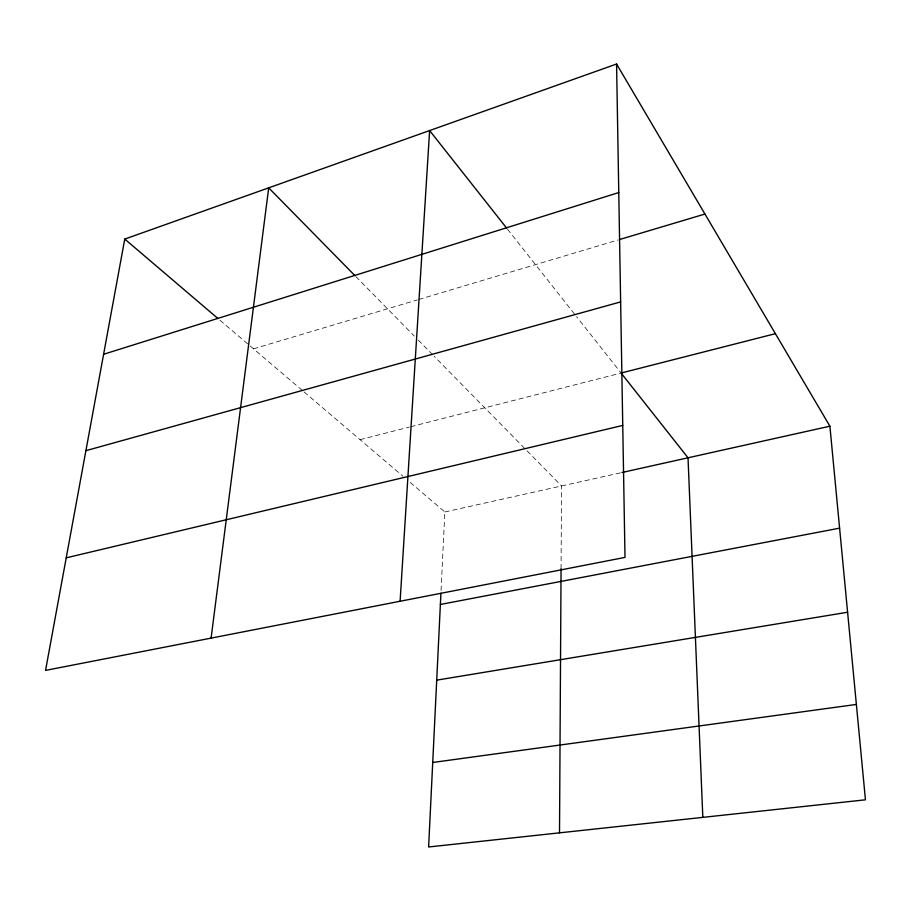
<?xml version="1.0" encoding="UTF-8"?>
<svg xmlns="http://www.w3.org/2000/svg" width="911" height="911" viewBox="0 0 911 911"><rect width="100%" height="100%" fill="white"/><g stroke="black" fill="none" stroke-linecap="round" stroke-linejoin="round"><path stroke-width="0.68" stroke-dasharray="4.55 3.42" d="M561.062 568.783L561.552 485.962L434.171 356.292M441.061 590.453L444.864 511.959L409.426 481.748M253.497 348.833L417.386 299.89M418.753 299.491L618.182 239.946M360.027 439.637L409.381 427.054M410.747 426.701L621.097 373.043L576.549 316.629M444.864 511.959L620.664 472.798M219.961 320.239L249.17 345.144M250.252 346.066L302.999 391.024M304.069 391.946L402.981 476.259M355.837 276.557L414.323 336.091M418.297 340.133L433.18 355.279M507.495 229.173L575.672 315.525"/><path stroke-width="1.37" d="M559.513 832.848L561.062 568.783M440.924 593.255L428.625 846.979L865.45 799.812L829.898 426.2L616.576 64.021L124.761 239.081L45.55 670.394L625.003 557.407L616.576 64.021M400.1 601.26L429.628 130.569L506.618 228.069M211.101 638.11L268.699 187.848L354.846 275.543M103.603 354.277L618.774 192.551M619.537 239.536L704.932 214.039M85.896 450.683L620.642 301.905M621.097 373.043L775.398 333.677M66.218 557.851L622.748 425.414M622.031 472.49L829.898 426.2M440.377 604.471L839.6 528.152M436.711 680.153L847.594 612.238M432.725 762.484L856.374 704.431M124.761 239.081L217.797 318.394M621.974 374.159L688.021 457.8L702.825 817.372"/></g></svg>
